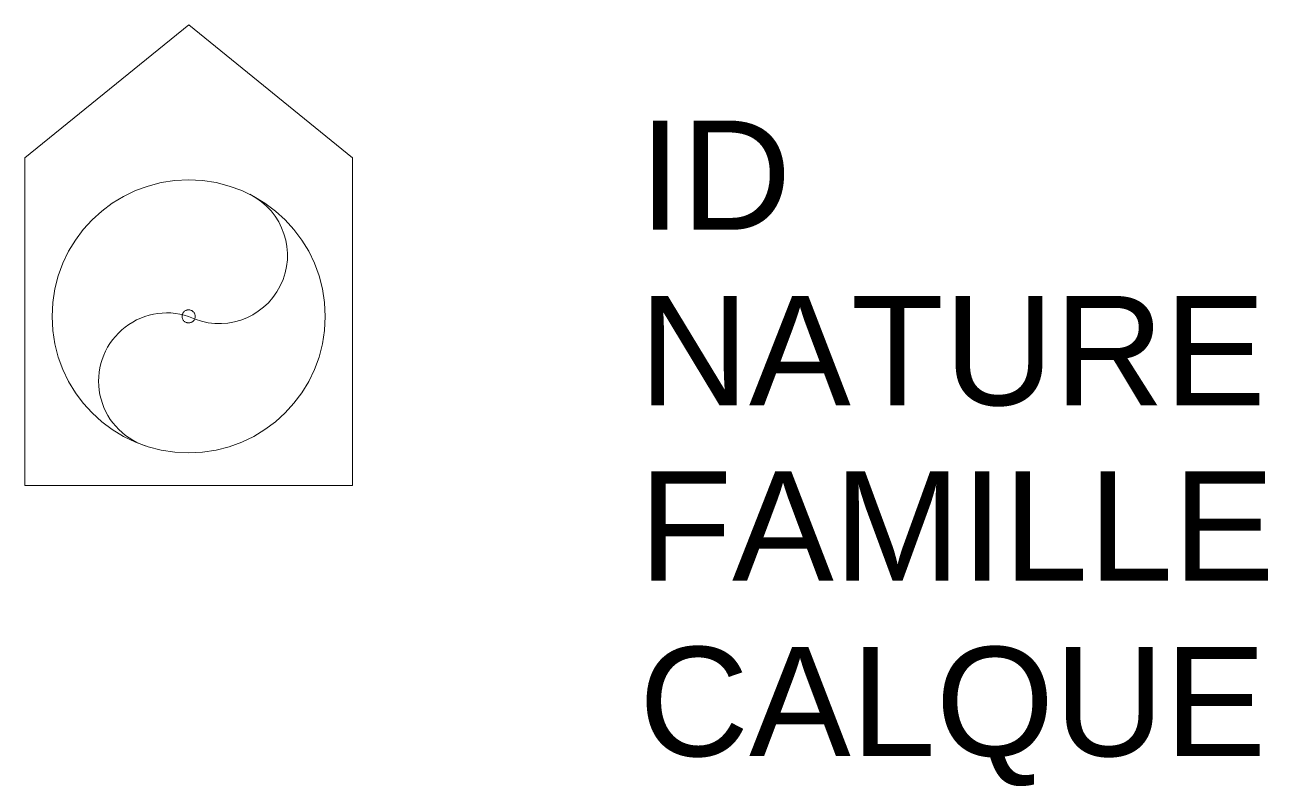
# Model space of a CAD drawing. Header units: metres. Extents: x -0.3 to 1.98, y -0.55 to 0.84.
import ezdxf

# ---------------------------------------------------------------- set-up
doc = ezdxf.new("R2010")
doc.units = ezdxf.units.M
doc.linetypes.add('Socle_Continu', pattern=[2.5, 2.5, 0])
doc.layers.add('EAUPO_SCI', color=140, linetype='Socle_Continu', lineweight=13)
doc.styles.add('Reseaux', font='arial.ttf')

msp = doc.modelspace()

# ---------------------------------------------------------------- linework, layer by layer
at = {"layer": 'EAUPO_SCI', "linetype": 'Socle_Continu'}
msp.add_lwpolyline([(-0.3, 0.6), (0.0004, 0.8437), (0.3, 0.6), (0.3, 0), (-0.3, 0)], close=True, dxfattribs=at)
for radius in [0.25, 0.012]:
    msp.add_circle((-0.0001, 0.3099), radius, dxfattribs=at)
for centre, start, end in [((0.0559, 0.4217), 243.4069, 63.4069), ((-0.0399, 0.1914), 71.4352, 251.468)]:
    msp.add_arc(centre, 0.125, start, end, dxfattribs=at)

# ---------------------------------------------------------------- texts
at = {"layer": 'EAUPO_SCI', "linetype": 'Socle_Continu', "style": 'Reseaux', "flags": 9}
for tag, p, s in [('ID', (0.8244, 0.4686), 'AP_2004'), ('NATURE', (0.8244, 0.1473), 'Symbole station de pompage'), ('FAMILLE', (0.8244, -0.174), 'Eau potable'), ('CALQUE', (0.8244, -0.4953), 'EAUPO_SCI')]:
    msp.add_attdef(tag, p, s, height=0.2, dxfattribs=at)

doc.saveas('drawing.dxf')
